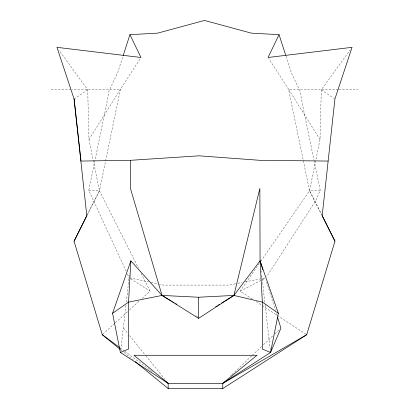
<?xml version="1.0" encoding="UTF-8"?>
<svg xmlns="http://www.w3.org/2000/svg" width="409" height="409" viewBox="0 0 409 409"><rect width="100%" height="100%" fill="white"/><g stroke="black" fill="none" stroke-linecap="round" stroke-linejoin="round"><path stroke-width="0.31" stroke-dasharray="2.04 1.53" d="M260.886 261.182L309.547 190.752L320.032 139.53L321.295 89.796L350.196 49.883M120.686 349.966L126.095 304.674M126.371 302.139L129.336 274.833M126.141 271.279L88.773 190.328L106.749 103.441L108.85 91.309L117.516 73.073L123.002 56.115M314.046 160.451L320.227 190.328L315.692 200.686L266.612 276.786M87.46 214.577L99.453 190.752L120.43 89.239L140.962 57.49M86.805 215.64L99.453 190.752L88.968 139.53L87.705 89.796L58.804 49.883M88.968 139.53L120.43 89.239L72.061 89.627M252.43 299.158L240.185 291.136L259.071 263.81M230.61 375.891L231.535 375.017M231.995 374.578L251.842 355.753M252.302 355.314L261.535 346.556M263.381 344.807L273.069 335.61M274.914 333.862L279.071 329.92M102.756 334.286L114.944 323.176M115.41 322.752L127.603 311.643M129.474 309.935L139.791 300.538M142.133 298.401L150.103 291.136L140.895 272.885M74.085 99.009L87.705 89.796M240.185 291.136L265.405 278.079M235.451 283.769L228.749 285.083L163.242 285.083L159.602 284.306M237.885 283.294L242.148 282.455M245.196 281.862L265.968 277.788M320.227 190.328L309.547 190.752L288.57 89.239L268.723 58.548M51.059 89.796L71.427 89.632M338.212 89.637L288.57 89.239L320.032 139.53M338.846 89.643L357.941 89.796M88.773 190.328L99.453 190.752L138.303 267.752M129.76 277.916L148.677 281.965M151.105 282.486L158.994 284.173M195.85 315.779L198.033 317.093M130.778 278.815L150.103 291.136M256.152 301.597L276.908 315.191M277.44 315.538L306.183 334.363M321.295 89.796L334.393 98.656M120.159 347.906L124.244 350.922M124.755 351.295L153.349 372.405M120.476 349.577L121.948 350.784M123.917 352.389L133.257 360.022M123.544 328.166L127.93 333.586M129.52 335.559L145.456 355.263M145.855 355.753L165.374 379.889M322.195 215.64L309.547 190.752L321.54 214.577M127.398 273.994L129.167 277.788M286.075 56.355L291.484 73.073L300.15 91.309L302.251 103.441L313.918 159.832M266.648 282.087L275.472 310.584M276.412 313.616L277.159 316.045M261.233 270.973L261.377 272.236M261.74 275.395L265.068 304.449M265.139 305.083L270.277 349.93"/><path stroke-width="0.61" d="M130.854 260.865L128.564 302.108L128.564 349.076L120.364 352.456L112.567 313.314L130.854 260.865L162.041 295.426L198.575 318.34L233.892 295.426L260.073 260.865L259.863 188.396L233.892 295.426L221.586 303.089M123.196 55.506L129.939 34.663L157.685 33.134L204.5 20.45L251.315 33.134L279.061 34.663L268.038 57.49L352.047 47.326L334.915 99.009L322.195 215.64L334.961 241.233L306.714 334.71L222.767 388.55L168.16 388.55L135.226 361.633M277.537 317.256L280.917 328.166L270.564 352.456L262.363 349.076L262.363 302.108L260.073 260.865L278.36 313.314L270.564 352.456L222.767 383.335L168.16 383.335L120.364 352.456M119.985 349.179L102.286 334.71L74.039 241.233L86.805 215.64L74.085 99.009L56.953 47.326L140.962 57.49L129.939 34.663M74.039 241.233L86.887 215.712M224.152 382.021L222.767 383.335L222.767 388.55M112.567 313.314L128.564 302.108L162.041 295.426L198.575 297.236L233.892 295.426L262.363 302.108L278.36 313.314M215.696 306.755L217.302 305.758M218.375 305.088L219.444 304.424M306.714 334.71L222.767 383.335L256.97 355.283L133.958 355.283L168.16 383.335L168.16 388.55M74.085 99.009L81.002 161.059L130.425 160.318L199.035 155.819L259.863 160.318L327.998 161.059M171.31 301.009L162.041 295.426L130.425 188.396L130.425 160.318M172.404 301.663L174.04 302.65M175.676 303.631L176.765 304.291M102.286 334.71L119.648 347.527M165.098 381.076L168.16 383.335M322.113 215.712L334.961 241.233M279.061 34.663L285.692 55.159M262.89 269.96L260.073 260.865L260.221 262.128M198.575 297.236L198.575 318.34"/></g></svg>
